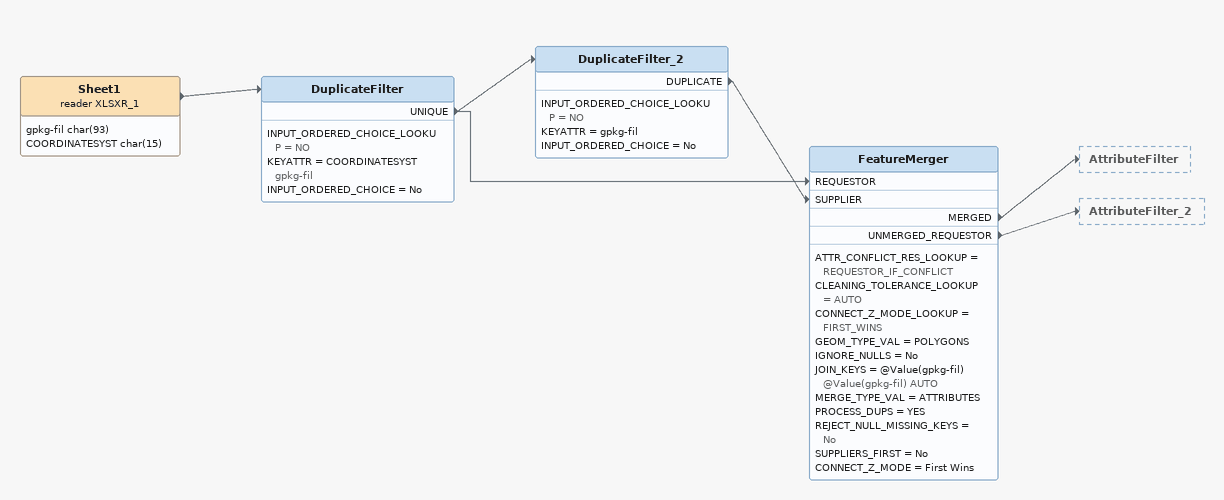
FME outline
Sheet1 (reader XLSXR_1)
    attributes: gpkg-fil char(93), COORDINATESYST char(15)
    -> DuplicateFilter
DuplicateFilter
    INPUT_ORDERED_CHOICE_LOOKUP = NO
    KEYATTR = COORDINATESYST gpkg-fil
    INPUT_ORDERED_CHOICE = No
    UNIQUE -> DuplicateFilter_2
    UNIQUE -> FeatureMerger [REQUESTOR]
DuplicateFilter_2
    INPUT_ORDERED_CHOICE_LOOKUP = NO
    KEYATTR = gpkg-fil
    INPUT_ORDERED_CHOICE = No
    DUPLICATE -> FeatureMerger [SUPPLIER]
FeatureMerger
    ATTR_CONFLICT_RES_LOOKUP = REQUESTOR_IF_CONFLICT
    CLEANING_TOLERANCE_LOOKUP = AUTO
    CONNECT_Z_MODE_LOOKUP = FIRST_WINS
    GEOM_TYPE_VAL = POLYGONS
    IGNORE_NULLS = No
    JOIN_KEYS = @Value(gpkg-fil) @Value(gpkg-fil) AUTO
    MERGE_TYPE_VAL = ATTRIBUTES
    PROCESS_DUPS = YES
    REJECT_NULL_MISSING_KEYS = No
    SUPPLIERS_FIRST = No
    CONNECT_Z_MODE = First Wins
    MERGED -> AttributeFilter
    UNMERGED_REQUESTOR -> AttributeFilter_2
